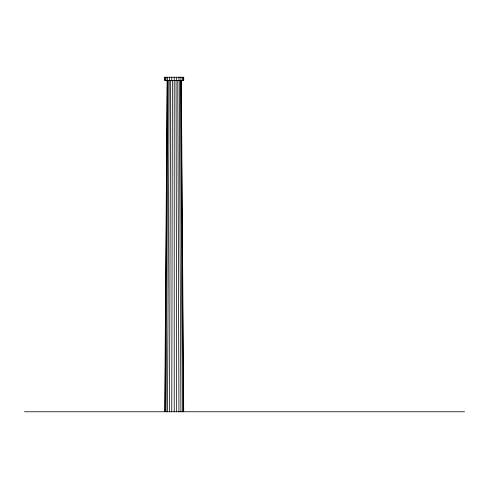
<?xml version="1.0" encoding="UTF-8"?>
<svg xmlns="http://www.w3.org/2000/svg" width="489" height="489" viewBox="0 0 489 489"><rect width="100%" height="100%" fill="white"/><g stroke="black" fill="none" stroke-linecap="round" stroke-linejoin="round"><path stroke-width="0.73" d="M171.767 411.762L172.379 80.508M169.481 411.762L170.667 80.508M166.016 411.762L168.069 80.508M167.519 411.762L169.194 80.508M164.744 411.762L167.116 80.508M165.068 411.762L167.354 80.508M24.45 411.762L464.55 411.762M181.327 80.508L183.699 411.762M181.083 80.508L183.375 411.762M180.374 80.508L182.428 411.762M179.243 80.508L180.918 411.762M177.776 80.508L178.956 411.762M176.058 80.508L176.676 411.762M183.393 77.238L183.393 80.508M182.446 77.238L182.446 80.508M180.936 77.238L180.936 80.508M178.968 77.238L178.968 80.508M176.676 77.238L176.676 80.508M174.218 77.238L174.218 411.762M171.761 77.238L171.761 80.508M169.475 77.238L169.475 80.508M167.507 77.238L167.507 80.508M165.997 77.238L165.997 80.508M165.05 77.238L165.05 80.508M183.717 77.238L164.726 77.238L164.726 80.508L183.717 80.508L183.717 77.238"/></g></svg>
